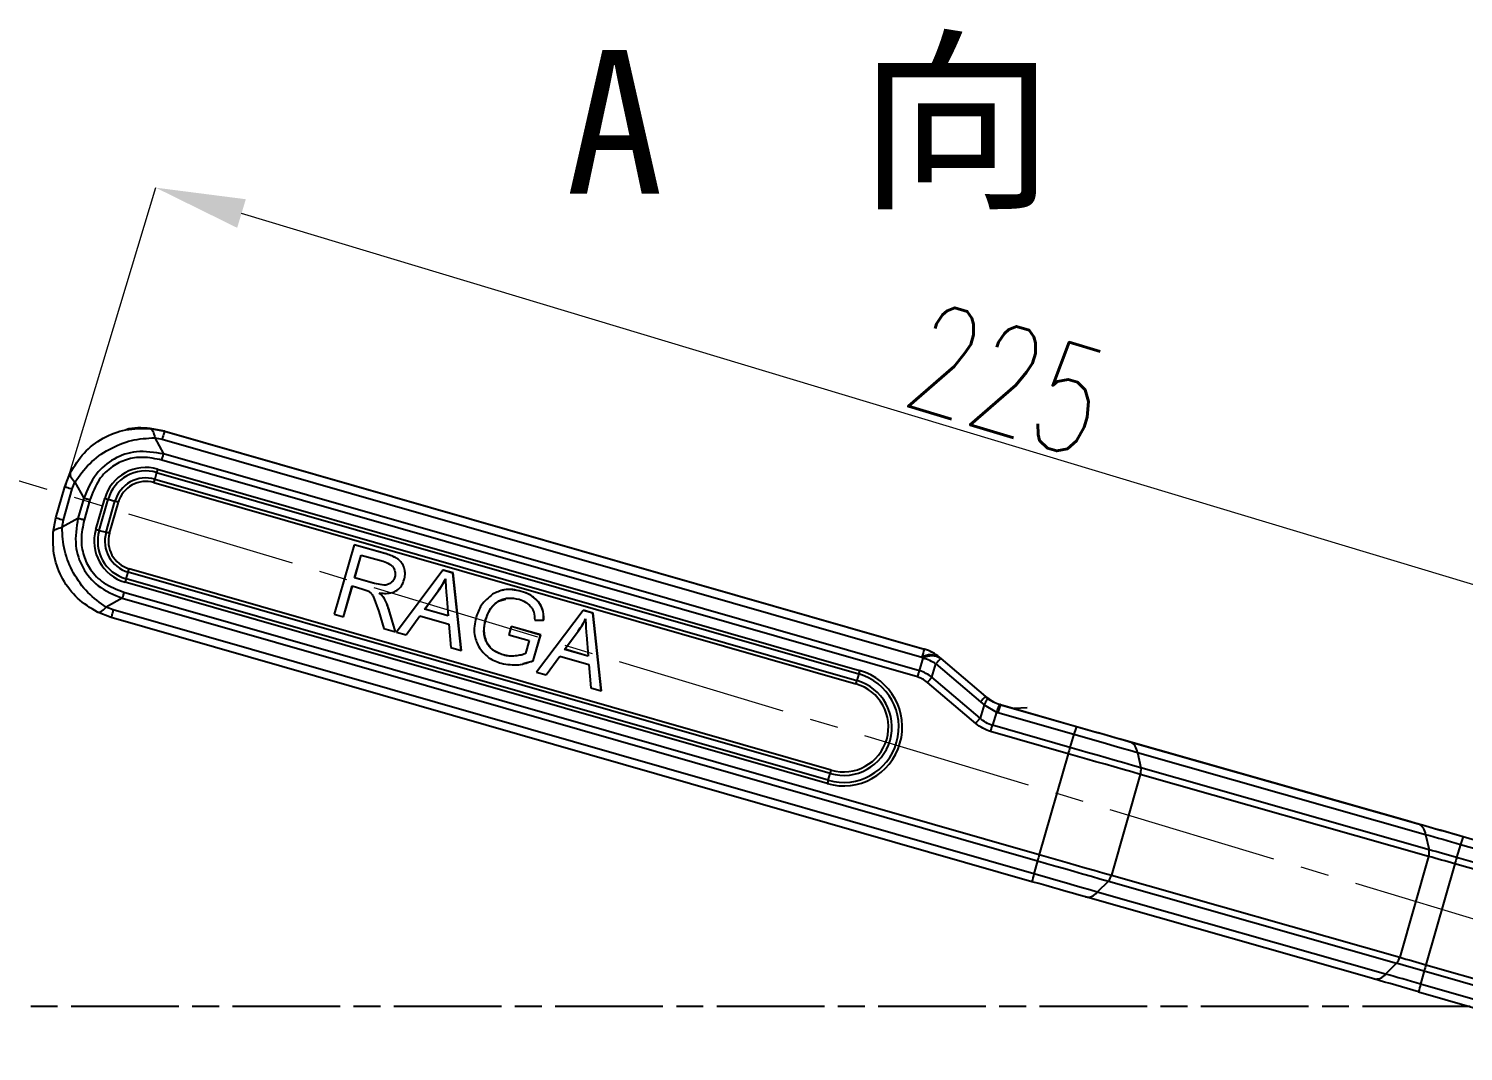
# Model space of a CAD drawing. Header units: millimetres. Extents: x 2687 to 4367, y 1046 to 2234.
# Drawn here: x 4068.5 to 4228.4, y 1414.2 to 1528.2 of the extents above; entities that cross this region are included whole.
import ezdxf

# ---------------------------------------------------------------- set-up
doc = ezdxf.new("R2010")
doc.units = ezdxf.units.MM
doc.linetypes.add('AM_ISO08W050', pattern=[18, 12, -1.5, 3, -1.5])
doc.linetypes.add('CENTER2', pattern=[28.575, 19.05, -3.175, 3.175, -3.175])
for name, color, linetype, lineweight in [('AM_5', 3, 'Continuous', 25), ('AM_7', 4, 'AM_ISO08W050', 25), ('单点划线', 1, 'CENTER2', 13), ('文字', 7, 'Continuous', 13), ('标注', 3, 'Continuous', 13)]:
    doc.layers.add(name, color=color, linetype=linetype, lineweight=lineweight)
doc.styles.add('SLDTEXTSTYLE1', font='txt.shx', dxfattribs={"width": 0.7, "bigfont": 'gbcbig.shx'})
doc.styles.add('STYLE1', font='txt.shx', dxfattribs={"width": 0.8, "height": 3, "bigfont": 'hzdx.shx'})
doc.dimstyles.new('SLDDIMSTYLE12$0', dxfattribs={"dimtxt": 12, "dimasz": 10, "dimexe": 0, "dimexo": 0.0625, "dimgap": 0.875, "dimtad": 1, "dimdec": 1, "dimlfac": 1.8, "dimrnd": 1e-09, "dimzin": 12, "dimdsep": 46, "dimtxsty": 'SLDTEXTSTYLE1', "dimcen": 0.09, "dimdle": 8.16, "dimclrd": 3, "dimclre": 3, "dimadec": 0, "dimazin": 3, "dimtfac": 1, "dimtdec": 1, "dimtofl": 0, "dimtmove": 0, "dimatfit": 3, "dimfxl": 0, "dimfrac": 2, "dimtolj": 1, "dimlwd": 5, "dimlwe": 5, "dimarcsym": 0})
doc.dimstyles.new('SLDDIMSTYLE12$2', dxfattribs={"dimtxt": 12, "dimasz": 10, "dimexe": 0, "dimexo": 0.0625, "dimgap": 0.875, "dimtad": 1, "dimdec": 1, "dimlfac": 1.8, "dimrnd": 1e-09, "dimzin": 12, "dimdsep": 46, "dimtxsty": 'SLDTEXTSTYLE1', "dimcen": 0.09, "dimdle": 8.16, "dimclrd": 3, "dimclre": 3, "dimadec": 0, "dimazin": 3, "dimtfac": 1, "dimtdec": 1, "dimtofl": 0, "dimtmove": 0, "dimatfit": 3, "dimfxl": 0, "dimfrac": 2, "dimtolj": 1, "dimlwd": 5, "dimlwe": 5, "dimarcsym": 0})

# ---------------------------------------------------------------- blocks, each defined once
blk = doc.blocks.new('*D21')
at = {"layer": 'Defpoints', "color": 0, "transparency": 16777216}
for p in [(4018.61, 1492.48), (4019.75, 1427.62), (4262.03, 1419.16), (4262.03, 1419.16), (4036.74, 1301.74)]:
    blk.add_point(p, dxfattribs=at)
at = {"layer": '标注', "color": 3, "linetype": 'Continuous', "lineweight": 5, "transparency": 16777216}
blk.add_arc((4262.03, 1419.16), 242.43, 165.602, 205.1646, dxfattribs=at)
at = {"layer": '标注', "color": 3, "transparency": 16777216}
for points in [[(4025.61, 1479.89), (4028.82, 1479), (4029.9, 1489.08)], [(4044.1, 1316.82), (4041.12, 1315.34), (4047.05, 1307.12)]]:
    blk.add_solid(points, dxfattribs=at)
at = {"layer": '标注', "color": 0, "transparency": 16777216, "insert": (4026.52, 1396.97), "char_height": 10, "attachment_point": 5, "rotation": 275.3833, "style": 'SLDTEXTSTYLE1'}
blk.add_mtext('\\A1;60%%D', dxfattribs=at)
blk = doc.blocks.new('*D22')
at = {"layer": 'AM_5', "color": 3, "linetype": 'Continuous', "lineweight": 5, "transparency": 16777216}
blk.add_arc((4261.92, 1419.2), 207.68, 165.9975, 177.2409, dxfattribs=at)
at = {"layer": 'AM_5', "color": 3, "transparency": 16777216}
for points in [[(4058.8, 1469.89), (4062.02, 1469.01), (4063.06, 1479.09)], [(4056.15, 1429.15), (4052.82, 1429.23), (4054.24, 1419.2)]]:
    blk.add_solid(points, dxfattribs=at)
at = {"layer": 'Defpoints', "color": 0, "transparency": 16777216}
for p in [(3957.76, 1510.81), (4055.23, 1439.42), (4038.02, 1419.2), (4262.03, 1419.16), (4265.18, 1419.2)]:
    blk.add_point(p, dxfattribs=at)
at = {"layer": 'AM_5', "color": 0, "transparency": 16777216, "insert": (4050.11, 1453.37), "char_height": 12, "attachment_point": 5, "rotation": 80.8345, "style": 'SLDTEXTSTYLE1'}
blk.add_mtext('\\A1;15%%D', dxfattribs=at)
blk = doc.blocks.new('*D11')
at = {"layer": 'AM_5', "color": 3, "linetype": 'Continuous', "lineweight": 5, "transparency": 16777216}
for p, q in [((4072.59, 1477.24), (4082.61, 1510.49)), ((4262.64, 1456.27), (4092.18, 1507.61))]:
    blk.add_line(p, q, dxfattribs=at)
at = {"layer": 'AM_5', "color": 3, "lineweight": 5, "transparency": 16777216}
blk.add_line((4261.94, 1419.26), (4272.22, 1453.38), dxfattribs=at)
at = {"layer": 'AM_5', "color": 3, "transparency": 16777216}
for points in [[(4092.66, 1509.2), (4091.7, 1506.01), (4082.61, 1510.49)], [(4263.13, 1457.86), (4262.16, 1454.67), (4272.22, 1453.38)]]:
    blk.add_solid(points, dxfattribs=at)
at = {"layer": 'Defpoints', "color": 0, "transparency": 16777216}
for p in [(4082.61, 1510.49), (4072.58, 1477.18), (4261.92, 1419.2)]:
    blk.add_point(p, dxfattribs=at)
at = {"layer": 'AM_5', "color": 0, "transparency": 16777216, "insert": (4177.58, 1489.07), "char_height": 12, "attachment_point": 5, "rotation": 343.2384, "style": 'SLDTEXTSTYLE1'}
blk.add_mtext('\\A1;225', dxfattribs=at)

msp = doc.modelspace()

# ---------------------------------------------------------------- linework, layer by layer
at = {"color": 7, "linetype": 'Continuous', "lineweight": 25}
for p, q in [((4079.261, 1483.478), (4079.229, 1483.471)), ((4081.98, 1483.632), (4083.607, 1483.325)), ((4083.631, 1483.33), (4082.006, 1483.638)), ((4083.631, 1483.33), (4083.607, 1483.325)), ((4083.607, 1483.325), (4168.322, 1459.031)), ((4083.631, 1483.33), (4168.346, 1459.036)), ((4082.518, 1482.608), (4083.495, 1480.805)), ((4082.518, 1482.608), (4083.333, 1482.454)), ((4083.333, 1482.454), (4168.047, 1458.16)), ((4167.578, 1455.942), (4083.293, 1480.112)), ((4167.78, 1456.635), (4083.495, 1480.805)), ((4072.475, 1477.154), (4073.075, 1478.696)), ((4082.715, 1478.74), (4082.513, 1477.993)), ((4082.715, 1478.74), (4161.006, 1456.288)), ((4082.82, 1479.114), (4161.111, 1456.662)), ((4071.483, 1473.694), (4072.475, 1477.154)), ((4072.321, 1473.44), (4073.313, 1476.9)), ((4073.313, 1476.9), (4073.613, 1477.671)), ((4073.613, 1477.671), (4074.59, 1475.869)), ((4082.408, 1477.619), (4160.699, 1455.168)), ((4082.513, 1477.993), (4160.804, 1455.542)), ((4074.59, 1475.869), (4073.945, 1473.619)), ((4075.279, 1475.669), (4074.634, 1473.42)), ((4075.941, 1472.39), (4076.933, 1475.851)), ((4076.317, 1472.283), (4077.31, 1475.744)), ((4077.08, 1472.071), (4078.072, 1475.532)), ((4077.31, 1475.744), (4078.072, 1475.532)), ((4077.457, 1471.964), (4078.449, 1475.425)), ((4071.174, 1472.068), (4071.483, 1473.694)), ((4073.945, 1473.619), (4072.166, 1472.627)), ((4072.166, 1472.627), (4072.321, 1473.44)), ((4076.317, 1472.283), (4077.08, 1472.071)), ((4104.744, 1470.678), (4102.523, 1462.935)), ((4104.762, 1470.682), (4104.744, 1470.678)), ((4108.169, 1469.696), (4104.744, 1470.678)), ((4108.187, 1469.7), (4104.762, 1470.682)), ((4104.79, 1466.975), (4105.524, 1469.535)), ((4104.808, 1466.979), (4105.539, 1469.53)), ((4105.524, 1469.535), (4107.968, 1468.834)), ((4108.187, 1469.7), (4108.169, 1469.696)), ((4109.383, 1469.248), (4109.365, 1469.245)), ((4079.314, 1466.878), (4079.542, 1467.63)), ((4157.833, 1445.178), (4079.542, 1467.63)), ((4157.943, 1445.553), (4079.651, 1468.005)), ((4114.647, 1467.844), (4109.455, 1460.953)), ((4114.665, 1467.848), (4114.647, 1467.844)), ((4115.75, 1467.528), (4114.647, 1467.844)), ((4115.768, 1467.532), (4114.665, 1467.848)), ((4115.768, 1467.532), (4115.75, 1467.528)), ((4116.686, 1458.879), (4115.75, 1467.528)), ((4116.704, 1458.883), (4115.768, 1467.532)), ((4079.076, 1465.405), (4181.142, 1436.136)), ((4157.495, 1444.051), (4079.204, 1466.503)), ((4157.605, 1444.426), (4079.314, 1466.878)), ((4103.547, 1462.641), (4104.534, 1466.083)), ((4103.565, 1462.645), (4104.55, 1466.078)), ((4104.534, 1466.083), (4105.727, 1465.741)), ((4104.808, 1466.979), (4104.79, 1466.975)), ((4106.996, 1466.342), (4104.79, 1466.975)), ((4107.014, 1466.346), (4104.808, 1466.979)), ((4105.727, 1465.741), (4106.374, 1465.49)), ((4107.014, 1466.346), (4106.996, 1466.342)), ((4108.082, 1466.16), (4106.996, 1466.342)), ((4112.595, 1463.497), (4114.101, 1465.521)), ((4112.613, 1463.501), (4114.119, 1465.525)), ((4114.119, 1465.525), (4114.101, 1465.521)), ((4121.274, 1465.61), (4121.256, 1465.606)), ((4123.384, 1465.485), (4123.366, 1465.481)), ((4078.881, 1464.714), (4077.103, 1463.721)), ((4078.881, 1464.714), (4180.948, 1435.444)), ((4106.856, 1464.941), (4107.494, 1463.257)), ((4108.82, 1465.319), (4108.838, 1465.323)), ((4115.024, 1465.114), (4115.224, 1462.743)), ((4120.826, 1464.38), (4120.809, 1464.376)), ((4120.826, 1464.38), (4121.637, 1464.629)), ((4125.291, 1464.33), (4125.273, 1464.326)), ((4077.653, 1462.562), (4076.11, 1463.162)), ((4077.875, 1463.421), (4077.103, 1463.721)), ((4180.325, 1433.119), (4077.654, 1462.561)), ((4180.546, 1433.978), (4077.875, 1463.421)), ((4102.523, 1462.935), (4103.547, 1462.641)), ((4103.565, 1462.645), (4103.547, 1462.641)), ((4107.494, 1463.257), (4108.055, 1461.349)), ((4108.615, 1463.482), (4108.597, 1463.478)), ((4109.343, 1460.979), (4108.597, 1463.478)), ((4109.361, 1460.983), (4108.615, 1463.482)), ((4110.537, 1460.642), (4112.066, 1462.746)), ((4110.555, 1460.646), (4112.078, 1462.743)), ((4112.066, 1462.746), (4115.296, 1461.82)), ((4112.613, 1463.501), (4112.595, 1463.497)), ((4115.224, 1462.743), (4112.595, 1463.497)), ((4115.223, 1462.752), (4112.613, 1463.501)), ((4119.423, 1462.33), (4119.406, 1462.327)), ((4124.873, 1462.29), (4125.876, 1462.282)), ((4130.265, 1463.365), (4125.073, 1456.474)), ((4125.894, 1462.286), (4125.876, 1462.282)), ((4130.283, 1463.369), (4130.265, 1463.365)), ((4131.368, 1463.049), (4130.265, 1463.365)), ((4131.386, 1463.053), (4130.283, 1463.369)), ((4131.386, 1463.053), (4131.368, 1463.049)), ((4132.305, 1454.4), (4131.368, 1463.049)), ((4132.322, 1454.404), (4131.386, 1463.053)), ((4108.055, 1461.349), (4109.343, 1460.979)), ((4109.361, 1460.983), (4109.343, 1460.979)), ((4109.455, 1460.953), (4110.537, 1460.642)), ((4110.555, 1460.646), (4110.537, 1460.642)), ((4115.296, 1461.82), (4115.53, 1459.211)), ((4122.252, 1461.556), (4121.992, 1460.648)), ((4121.992, 1460.648), (4124.261, 1459.997)), ((4122.27, 1461.56), (4122.252, 1461.556)), ((4125.525, 1460.617), (4122.252, 1461.556)), ((4125.542, 1460.621), (4122.27, 1461.56)), ((4124.703, 1457.751), (4125.525, 1460.617)), ((4124.721, 1457.755), (4125.542, 1460.621)), ((4125.542, 1460.621), (4125.525, 1460.617)), ((4128.213, 1459.018), (4129.719, 1461.043)), ((4128.231, 1459.022), (4129.737, 1461.046)), ((4129.737, 1461.046), (4129.719, 1461.043)), ((4130.642, 1460.635), (4130.842, 1458.264)), ((4115.53, 1459.211), (4116.686, 1458.879)), ((4119.518, 1459.817), (4119.5, 1459.813)), ((4124.261, 1459.997), (4123.847, 1458.551)), ((4128.231, 1459.022), (4128.213, 1459.018)), ((4130.842, 1458.264), (4128.213, 1459.018)), ((4130.841, 1458.274), (4128.231, 1459.022)), ((4168.322, 1459.031), (4168.346, 1459.036)), ((4116.704, 1458.883), (4116.686, 1458.879)), ((4121.386, 1458.397), (4121.368, 1458.393)), ((4122.897, 1458.307), (4122.879, 1458.303)), ((4123.371, 1458.396), (4122.897, 1458.307)), ((4123.584, 1457.442), (4124.721, 1457.755)), ((4124.721, 1457.755), (4124.703, 1457.751)), ((4126.155, 1456.164), (4127.684, 1458.267)), ((4126.173, 1456.168), (4127.696, 1458.264)), ((4127.684, 1458.267), (4130.914, 1457.341)), ((4167.78, 1456.635), (4168.198, 1458.03)), ((4168.047, 1458.16), (4168.198, 1458.03)), ((4170.002, 1458.129), (4170.026, 1458.134)), ((4170.002, 1458.129), (4170.153, 1457.999)), ((4170.164, 1458.017), (4170.011, 1458.147)), ((4170.026, 1458.134), (4170.179, 1458.005)), ((4170.153, 1457.999), (4175.13, 1453.753)), ((4170.179, 1458.005), (4175.156, 1453.759)), ((4123.579, 1457.391), (4123.597, 1457.395)), ((4125.073, 1456.474), (4126.155, 1456.164)), ((4126.173, 1456.168), (4126.155, 1456.164)), ((4130.914, 1457.341), (4131.149, 1454.732)), ((4161.006, 1456.288), (4160.804, 1455.542)), ((4169.173, 1455.908), (4169.62, 1457.397)), ((4174.54, 1451.33), (4169.173, 1455.908)), ((4169.62, 1457.397), (4174.597, 1453.152)), ((4131.149, 1454.732), (4132.305, 1454.4)), ((4132.322, 1454.404), (4132.305, 1454.4)), ((4174.054, 1450.763), (4168.687, 1455.342)), ((4174.991, 1452.834), (4174.54, 1451.33)), ((4174.597, 1453.152), (4174.991, 1452.834)), ((4174.991, 1452.834), (4176.362, 1452.033)), ((4175.13, 1453.753), (4175.156, 1453.759)), ((4175.156, 1453.759), (4175.353, 1453.6)), ((4176.836, 1452.857), (4176.747, 1452.883)), ((4176.748, 1452.883), (4176.835, 1452.857)), ((4176.811, 1452.852), (4176.835, 1452.857)), ((4176.811, 1452.852), (4185.286, 1450.421)), ((4176.835, 1452.857), (4185.31, 1450.426)), ((4176.362, 1452.033), (4175.919, 1450.556)), ((4176.362, 1452.033), (4176.536, 1451.981)), ((4176.536, 1451.981), (4185.011, 1449.55)), ((4179.784, 1452.482), (4178.328, 1452.428)), ((4184.367, 1447.382), (4175.717, 1449.863)), ((4184.569, 1448.075), (4175.919, 1450.556)), ((4185.011, 1449.55), (4184.569, 1448.075)), ((4190.307, 1448.999), (4222.455, 1439.857)), ((4191.259, 1448.715), (4223.407, 1439.573)), ((4184.367, 1447.382), (4181.142, 1436.136)), ((4192.081, 1447.531), (4192.468, 1445.819)), ((4192.081, 1447.531), (4224.229, 1438.389)), ((4157.605, 1444.426), (4157.833, 1445.178)), ((4192.412, 1445.085), (4189.187, 1433.838)), ((4224.56, 1435.943), (4192.412, 1445.085)), ((4224.616, 1436.677), (4192.468, 1445.819)), ((4224.229, 1438.389), (4224.616, 1436.677)), ((4228.129, 1437.275), (4227.687, 1435.8)), ((4228.129, 1437.275), (4248.299, 1431.491)), ((4228.404, 1438.146), (4247.44, 1432.687)), ((4180.948, 1435.444), (4180.546, 1433.978)), ((4224.56, 1435.943), (4221.335, 1424.696)), ((4227.485, 1435.107), (4224.261, 1423.86)), ((4244.512, 1430.224), (4227.485, 1435.107)), ((4249.414, 1429.57), (4227.687, 1435.8)), ((4189.187, 1433.838), (4221.335, 1424.696)), ((4188.846, 1433.188), (4187.616, 1431.959)), ((4219.764, 1422.817), (4187.616, 1431.959)), ((4188.846, 1433.188), (4220.994, 1424.046)), ((4218.446, 1422.271), (4186.298, 1431.413)), ((4220.994, 1424.046), (4219.764, 1422.817)), ((4224.261, 1423.86), (4241.288, 1418.978)), ((4224.066, 1423.169), (4223.664, 1421.703)), ((4224.066, 1423.169), (4245.793, 1416.939)), ((4223.443, 1420.843), (4242.49, 1415.381)), ((4243.834, 1415.919), (4223.664, 1421.703))]:
    msp.add_line(p, q, dxfattribs=at)
at = {"color": 7, "linetype": 'Continuous', "lineweight": 25, "flags": 128}
for points in [[(4185.011, 1449.55), (4185.921, 1449.29), (4186.829, 1449.03), (4187.732, 1448.771), (4188.627, 1448.515), (4189.512, 1448.263), (4190.385, 1448.014), (4191.242, 1447.77), (4192.081, 1447.531)], [(4185.286, 1450.421), (4186.055, 1450.201), (4186.822, 1449.981), (4187.584, 1449.763), (4188.341, 1449.547), (4189.089, 1449.333), (4189.826, 1449.123), (4190.55, 1448.917), (4191.259, 1448.715)], [(4185.31, 1450.426), (4185.953, 1450.242), (4186.595, 1450.058), (4187.233, 1449.876), (4187.866, 1449.695), (4188.492, 1449.516), (4189.108, 1449.34), (4189.714, 1449.168), (4190.307, 1448.999)], [(4192.468, 1445.819), (4191.53, 1446.086), (4190.573, 1446.359), (4189.598, 1446.637), (4188.609, 1446.919), (4187.609, 1447.205), (4186.6, 1447.493), (4185.586, 1447.784), (4184.569, 1448.075)], [(4192.412, 1445.085), (4191.457, 1445.356), (4190.482, 1445.634), (4189.489, 1445.917), (4188.482, 1446.205), (4187.463, 1446.496), (4186.436, 1446.79), (4185.403, 1447.086), (4184.367, 1447.382)], [(4222.455, 1439.857), (4223.164, 1439.655), (4223.888, 1439.449), (4224.625, 1439.239), (4225.373, 1439.026), (4226.13, 1438.809), (4226.892, 1438.591), (4227.659, 1438.372), (4228.428, 1438.151)], [(4223.407, 1439.573), (4224, 1439.405), (4224.606, 1439.232), (4225.222, 1439.056), (4225.848, 1438.878), (4226.481, 1438.697), (4227.119, 1438.514), (4227.761, 1438.33), (4228.404, 1438.146)], [(4224.229, 1438.389), (4224.692, 1438.258), (4225.165, 1438.123), (4225.646, 1437.986), (4226.134, 1437.846), (4226.628, 1437.705), (4227.126, 1437.562), (4227.627, 1437.419), (4228.129, 1437.275)], [(4227.687, 1435.8), (4227.292, 1435.913), (4226.898, 1436.026), (4226.505, 1436.139), (4226.116, 1436.25), (4225.732, 1436.36), (4225.353, 1436.468), (4224.98, 1436.574), (4224.616, 1436.677)], [(4180.948, 1435.444), (4181.964, 1435.153), (4182.978, 1434.863), (4183.987, 1434.574), (4184.988, 1434.288), (4185.977, 1434.006), (4186.951, 1433.728), (4187.909, 1433.455), (4188.846, 1433.188)], [(4181.142, 1436.136), (4182.178, 1435.839), (4183.211, 1435.543), (4184.238, 1435.249), (4185.257, 1434.958), (4186.265, 1434.67), (4187.257, 1434.387), (4188.232, 1434.11), (4189.187, 1433.838)], [(4227.485, 1435.107), (4227.109, 1435.215), (4226.733, 1435.323), (4226.36, 1435.43), (4225.989, 1435.535), (4225.623, 1435.64), (4225.262, 1435.743), (4224.907, 1435.844), (4224.56, 1435.943)], [(4187.616, 1431.959), (4186.777, 1432.197), (4185.92, 1432.442), (4185.047, 1432.69), (4184.162, 1432.943), (4183.267, 1433.199), (4182.364, 1433.457), (4181.456, 1433.717), (4180.546, 1433.978)], [(4186.298, 1431.413), (4185.589, 1431.614), (4184.865, 1431.821), (4184.128, 1432.031), (4183.38, 1432.244), (4182.623, 1432.46), (4181.861, 1432.679), (4181.094, 1432.898), (4180.325, 1433.119)], [(4220.994, 1424.046), (4221.359, 1423.943), (4221.731, 1423.837), (4222.11, 1423.729), (4222.495, 1423.619), (4222.884, 1423.508), (4223.276, 1423.395), (4223.67, 1423.282), (4224.066, 1423.169)], [(4221.335, 1424.696), (4221.682, 1424.597), (4222.037, 1424.496), (4222.398, 1424.393), (4222.764, 1424.289), (4223.135, 1424.183), (4223.508, 1424.076), (4223.884, 1423.968), (4224.261, 1423.86)], [(4223.443, 1420.843), (4222.8, 1421.028), (4222.158, 1421.212), (4221.52, 1421.394), (4220.887, 1421.575), (4220.261, 1421.754), (4219.645, 1421.93), (4219.039, 1422.102), (4218.446, 1422.271)], [(4223.664, 1421.703), (4223.162, 1421.847), (4222.661, 1421.99), (4222.163, 1422.133), (4221.669, 1422.274), (4221.181, 1422.413), (4220.7, 1422.55), (4220.227, 1422.685), (4219.764, 1422.817)]]:
    msp.add_lwpolyline(points, dxfattribs=at)
at = {"color": 7, "linetype": 'Continuous', "lineweight": 25}
for centre, radius, start, end in [((4081.508, 1474.539), 4.759, 73.99917, 164.00247), ((4081.51, 1474.539), 4.37, 73.99917, 164.00247), ((4110.874, 1471.026), 29.197, 163.9172, 164.67984), ((4081.524, 1474.542), 3.59, 73.99917, 164.00247), ((4081.526, 1474.543), 3.201, 73.99917, 164.00247), ((4054.352, 1485.708), 29.199, 343.91719, 344.67981), ((4092.4, 1529.634), 55.963, 253.95603, 254.35706), ((4062.981, 1421.638), 55.967, 73.95602, 74.35704), ((4080.516, 1471.078), 4.76, 164.00083, 253.99752), ((4091.407, 1526.173), 55.963, 253.95603, 254.35706), ((4080.518, 1471.079), 4.37, 164.00075, 253.99756), ((4080.532, 1471.081), 3.591, 164.00075, 253.99757), ((4061.989, 1418.177), 55.967, 73.95602, 74.35704), ((4080.534, 1471.082), 3.201, 164.00056, 253.99766), ((4051.077, 1476.154), 29.714, 343.32882, 344.08236), ((4107.778, 1458.353), 29.714, 163.32881, 164.08236), ((4180.589, 1454.681), 13.015, 160.47239, 164.49357), ((4167.082, 1454.706), 4.5, 49.53467, 73.99864), ((4167.106, 1454.711), 4.5, 49.53467, 73.99864), ((4168.998, 1456.48), 1.93, 58.66161, 119.51448), ((4169.149, 1456.35), 1.93, 58.66153, 119.51425), ((4166.674, 1452.693), 5.55, 57.94933, 74.06129), ((4181.856, 1447.079), 16.006, 136.98242, 139.86093), ((4159.303, 1450.357), 6.56, 254.00246, 74), ((4159.305, 1450.357), 6.17, 254.00238, 74.00008), ((4189.166, 1448.574), 29.198, 163.91719, 164.67983), ((4159.319, 1450.36), 5.391, 254.00253, 73.99993), ((4159.321, 1450.361), 5.001, 254.00255, 73.99991), ((4132.644, 1463.256), 29.198, 343.91719, 344.67983), ((4186.833, 1442.834), 16.006, 136.98231, 139.86093), ((4189.077, 1448.501), 13.015, 160.47233, 164.49361), ((4197.552, 1446.071), 13.015, 160.47233, 164.49361), ((4248.92, 1428.937), 67.137, 163.43713, 164.05307), ((4190.631, 1447.402), 1.455, 5.07762, 64.46165), ((4129.367, 1453.703), 29.715, 343.32883, 344.08237), ((4190.908, 1445.568), 1.58, 342.17658, 9.14397), ((4186.068, 1435.902), 29.713, 163.32879, 164.08235), ((4222.779, 1438.26), 1.455, 5.07766, 64.46203), ((4223.056, 1436.426), 1.58, 342.17656, 9.14413), ((4240.67, 1433.796), 13.015, 160.47228, 164.49364), ((4244.705, 1417.846), 66.141, 163.94748, 164.56969), ((4292.038, 1416.662), 67.136, 163.43713, 164.05307), ((4191.81, 1430.62), 11.754, 163.40044, 167.7271), ((4187.674, 1434.218), 1.56, 318.69224, 345.8928), ((4186.489, 1432.815), 1.416, 262.23993, 322.75953), ((4219.822, 1425.076), 1.56, 318.69201, 345.89284), ((4287.823, 1405.571), 66.141, 163.94748, 164.5697), ((4218.637, 1423.674), 1.416, 262.23993, 322.75953), ((4234.928, 1418.345), 11.754, 163.40041, 167.72716)]:
    msp.add_arc(centre, radius, start, end, dxfattribs=at)
for points, knots in [([(4073.075, 1478.696), (4073.548, 1479.469), (4074.49, 1481.009), (4076.7, 1482.65), (4079.263, 1483.655), (4081.072, 1483.64), (4081.98, 1483.632)], [0, 0, 0, 0, 0.2509207, 0.5000162, 0.7490448, 1, 1, 1, 1]), ([(4082.006, 1483.638), (4081.083, 1483.718), (4080.142, 1483.8), (4079.279, 1483.477), (4079.263, 1483.471)], [0, 0, 0, 0, 0.9811751, 1, 1, 1, 1]), ([(4081.98, 1483.632), (4082.09, 1483.577), (4082.309, 1483.466), (4082.448, 1482.894), (4082.518, 1482.608)], [0, 0, 0, 0, 0.5000005, 1, 1, 1, 1]), ([(4073.613, 1477.671), (4074.118, 1478.382), (4075.125, 1479.8), (4077.361, 1481.39), (4079.898, 1482.446), (4081.642, 1482.553), (4082.518, 1482.608)], [0, 0, 0, 0, 0.2509209, 0.5000162, 0.7490448, 1, 1, 1, 1]), ([(4083.495, 1480.805), (4082.478, 1480.97), (4080.593, 1481.274), (4077.894, 1480.385), (4075.721, 1478.565), (4074.986, 1476.812), (4074.59, 1475.869)], [0, 0, 0, 0, 0.2702915, 0.5008839, 0.7316205, 1, 1, 1, 1]), ([(4083.293, 1480.112), (4082.59, 1480.262), (4081.28, 1480.541), (4079.359, 1480.255), (4077.64, 1479.422), (4076.113, 1477.891), (4075.571, 1476.448), (4075.279, 1475.669)], [0, 0, 0, 0, 0.2085412, 0.3881399, 0.5544367, 0.759769, 1, 1, 1, 1]), ([(4073.075, 1478.696), (4073.055, 1478.57), (4073.016, 1478.315), (4073.413, 1477.887), (4073.613, 1477.671)], [0, 0, 0, 0, 0.49686735, 1, 1, 1, 1]), ([(4073.945, 1473.619), (4073.78, 1472.601), (4073.475, 1470.715), (4074.366, 1468.016), (4076.186, 1465.844), (4077.939, 1465.109), (4078.881, 1464.714)], [0, 0, 0, 0, 0.2705363, 0.5011773, 0.7319034, 1, 1, 1, 1]), ([(4074.634, 1473.42), (4074.484, 1472.716), (4074.205, 1471.405), (4074.492, 1469.484), (4075.326, 1467.764), (4076.856, 1466.238), (4078.299, 1465.697), (4079.076, 1465.405)], [0, 0, 0, 0, 0.20872371, 0.38836947, 0.55468562, 0.75997191, 1, 1, 1, 1]), ([(4076.11, 1463.162), (4075.336, 1463.636), (4073.794, 1464.58), (4072.152, 1466.79), (4071.148, 1469.353), (4071.165, 1471.161), (4071.174, 1472.068)], [0, 0, 0, 0, 0.2509467, 0.4999848, 0.7490685, 1, 1, 1, 1]), ([(4071.174, 1472.068), (4071.224, 1472.181), (4071.323, 1472.409), (4071.885, 1472.554), (4072.166, 1472.627)], [0, 0, 0, 0, 0.50000085, 1, 1, 1, 1]), ([(4077.103, 1463.721), (4076.388, 1464.228), (4074.965, 1465.239), (4073.372, 1467.477), (4072.319, 1470.013), (4072.217, 1471.753), (4072.166, 1472.627)], [0, 0, 0, 0, 0.2509467, 0.4999847, 0.7490684, 1, 1, 1, 1]), ([(4107.968, 1468.834), (4108.215, 1468.75), (4108.573, 1468.629), (4108.969, 1468.345), (4109.093, 1468.163), (4109.15, 1468.078)], [0, 0, 0, 0, 0.5431864, 0.7867589, 1, 1, 1, 1]), ([(4109.365, 1469.245), (4109.176, 1469.333), (4108.789, 1469.514), (4108.379, 1469.634), (4108.169, 1469.696)], [0, 0, 0, 0, 0.4889255, 1, 1, 1, 1]), ([(4109.383, 1469.248), (4109.194, 1469.337), (4108.806, 1469.517), (4108.397, 1469.638), (4108.187, 1469.7)], [0, 0, 0, 0, 0.4889255, 1, 1, 1, 1]), ([(4110.038, 1468.667), (4109.929, 1468.794), (4109.734, 1469.021), (4109.478, 1469.176), (4109.365, 1469.245)], [0, 0, 0, 0, 0.5575462, 1, 1, 1, 1]), ([(4110.392, 1467.807), (4110.354, 1467.985), (4110.288, 1468.294), (4110.113, 1468.556), (4110.038, 1468.667)], [0, 0, 0, 0, 0.5738958, 1, 1, 1, 1]), ([(4109.272, 1467.089), (4109.224, 1466.959), (4109.129, 1466.7), (4108.922, 1466.516), (4108.819, 1466.425)], [0, 0, 0, 0, 0.5017512, 1, 1, 1, 1]), ([(4109.15, 1468.078), (4109.22, 1467.917), (4109.322, 1467.679), (4109.328, 1467.334), (4109.291, 1467.171), (4109.272, 1467.089)], [0, 0, 0, 0, 0.508701, 0.7517829, 1, 1, 1, 1]), ([(4110.33, 1466.791), (4110.372, 1466.982), (4110.447, 1467.318), (4110.409, 1467.659), (4110.392, 1467.807)], [0, 0, 0, 0, 0.5655054, 1, 1, 1, 1]), ([(4106.374, 1465.49), (4106.454, 1465.426), (4106.647, 1465.273), (4106.779, 1465.064), (4106.856, 1464.941)], [0, 0, 0, 0, 0.4142729, 1, 1, 1, 1]), ([(4107.543, 1465.3), (4107.805, 1465.275), (4108.29, 1465.228), (4108.977, 1465.327), (4109.58, 1465.597), (4110.077, 1466.095), (4110.243, 1466.551), (4110.33, 1466.791)], [0, 0, 0, 0, 0.2248507, 0.4169148, 0.5876668, 0.7832367, 1, 1, 1, 1]), ([(4108.819, 1466.425), (4108.706, 1466.352), (4108.481, 1466.205), (4108.215, 1466.175), (4108.082, 1466.16)], [0, 0, 0, 0, 0.50112496, 1, 1, 1, 1]), ([(4114.101, 1465.521), (4114.266, 1465.758), (4114.57, 1466.195), (4114.818, 1466.667), (4114.931, 1466.883)], [0, 0, 0, 0, 0.5419592, 1, 1, 1, 1]), ([(4114.119, 1465.525), (4114.284, 1465.762), (4114.588, 1466.199), (4114.836, 1466.671), (4114.949, 1466.887)], [0, 0, 0, 0, 0.5419592, 1, 1, 1, 1]), ([(4114.931, 1466.883), (4114.939, 1466.594), (4114.953, 1466.004), (4115, 1465.415), (4115.024, 1465.114)], [0, 0, 0, 0, 0.4886907, 1, 1, 1, 1]), ([(4123.366, 1465.481), (4123.037, 1465.558), (4122.41, 1465.705), (4121.29, 1465.693), (4120.595, 1465.364), (4120.18, 1465.166)], [0, 0, 0, 0, 0.308178, 0.5862676, 1, 1, 1, 1]), ([(4123.384, 1465.485), (4123.056, 1465.556), (4122.432, 1465.692), (4121.694, 1465.742), (4121.348, 1465.602), (4121.287, 1465.577)], [0, 0, 0, 0, 0.4764978, 0.9064737, 1, 1, 1, 1]), ([(4125.273, 1464.326), (4124.979, 1464.605), (4124.426, 1465.129), (4123.704, 1465.369), (4123.366, 1465.481)], [0, 0, 0, 0, 0.5318982, 1, 1, 1, 1]), ([(4125.291, 1464.33), (4124.997, 1464.609), (4124.443, 1465.133), (4123.722, 1465.373), (4123.384, 1465.485)], [0, 0, 0, 0, 0.53189815, 1, 1, 1, 1]), ([(4108.597, 1463.478), (4108.457, 1463.911), (4108.235, 1464.601), (4107.73, 1465.111), (4107.543, 1465.3)], [0, 0, 0, 0, 0.628575, 1, 1, 1, 1]), ([(4108.615, 1463.482), (4108.475, 1463.915), (4108.253, 1464.605), (4107.748, 1465.114), (4107.561, 1465.304)], [0, 0, 0, 0, 0.628575, 1, 1, 1, 1]), ([(4120.18, 1465.166), (4119.72, 1464.789), (4118.864, 1464.087), (4118.504, 1463.045), (4118.337, 1462.564)], [0, 0, 0, 0, 0.5381648, 1, 1, 1, 1]), ([(4119.406, 1462.327), (4119.56, 1462.756), (4119.783, 1463.375), (4120.328, 1464.037), (4120.65, 1464.264), (4120.809, 1464.376)], [0, 0, 0, 0, 0.5344662, 0.7714045, 1, 1, 1, 1]), ([(4119.423, 1462.33), (4119.592, 1462.815), (4119.876, 1463.634), (4120.551, 1464.164), (4120.826, 1464.38)], [0, 0, 0, 0, 0.5921782, 1, 1, 1, 1]), ([(4120.809, 1464.376), (4120.978, 1464.465), (4121.317, 1464.644), (4122.111, 1464.81), (4122.714, 1464.689), (4123.127, 1464.607)], [0, 0, 0, 0, 0.2394886, 0.4785859, 1, 1, 1, 1]), ([(4123.127, 1464.607), (4123.378, 1464.519), (4123.868, 1464.348), (4124.24, 1463.986), (4124.421, 1463.81)], [0, 0, 0, 0, 0.512975, 1, 1, 1, 1]), ([(4124.421, 1463.81), (4124.497, 1463.71), (4124.651, 1463.508), (4124.855, 1462.999), (4124.866, 1462.58), (4124.873, 1462.29)], [0, 0, 0, 0, 0.23103556, 0.46846759, 1, 1, 1, 1]), ([(4125.876, 1462.282), (4125.872, 1462.715), (4125.864, 1463.461), (4125.447, 1464.071), (4125.273, 1464.326)], [0, 0, 0, 0, 0.5814657, 1, 1, 1, 1]), ([(4125.894, 1462.286), (4125.89, 1462.719), (4125.882, 1463.465), (4125.465, 1464.075), (4125.291, 1464.33)], [0, 0, 0, 0, 0.5814657, 1, 1, 1, 1]), ([(4076.11, 1463.162), (4076.231, 1463.146), (4076.473, 1463.115), (4076.892, 1463.518), (4077.103, 1463.721)], [0, 0, 0, 0, 0.4968674, 1, 1, 1, 1]), ([(4118.337, 1462.564), (4118.205, 1461.927), (4117.977, 1460.827), (4118.409, 1459.802), (4118.591, 1459.371)], [0, 0, 0, 0, 0.5794862, 1, 1, 1, 1]), ([(4119.5, 1459.813), (4119.425, 1459.992), (4119.272, 1460.359), (4119.164, 1461.22), (4119.306, 1461.873), (4119.406, 1462.327)], [0, 0, 0, 0, 0.2264152, 0.4626215, 1, 1, 1, 1]), ([(4119.518, 1459.817), (4119.38, 1460.249), (4119.115, 1461.08), (4119.324, 1461.925), (4119.423, 1462.33)], [0, 0, 0, 0, 0.520635, 1, 1, 1, 1]), ([(4129.719, 1461.043), (4129.884, 1461.28), (4130.189, 1461.717), (4130.436, 1462.188), (4130.549, 1462.404)], [0, 0, 0, 0, 0.54195929, 1, 1, 1, 1]), ([(4129.737, 1461.046), (4129.902, 1461.283), (4130.206, 1461.72), (4130.454, 1462.192), (4130.567, 1462.408)], [0, 0, 0, 0, 0.5419593, 1, 1, 1, 1]), ([(4130.549, 1462.404), (4130.557, 1462.115), (4130.572, 1461.525), (4130.618, 1460.936), (4130.642, 1460.635)], [0, 0, 0, 0, 0.4886908, 1, 1, 1, 1]), ([(4118.591, 1459.371), (4118.949, 1458.891), (4119.614, 1457.997), (4120.662, 1457.632), (4121.147, 1457.463)], [0, 0, 0, 0, 0.53725916, 1, 1, 1, 1]), ([(4121.368, 1458.393), (4120.967, 1458.543), (4120.385, 1458.76), (4119.789, 1459.32), (4119.596, 1459.649), (4119.5, 1459.813)], [0, 0, 0, 0, 0.5264104, 0.7642346, 1, 1, 1, 1]), ([(4121.386, 1458.397), (4120.932, 1458.563), (4120.155, 1458.847), (4119.705, 1459.532), (4119.518, 1459.817)], [0, 0, 0, 0, 0.5837878, 1, 1, 1, 1]), ([(4121.147, 1457.463), (4121.806, 1457.351), (4123.02, 1457.145), (4124.174, 1457.561), (4124.703, 1457.751)], [0, 0, 0, 0, 0.5424178, 1, 1, 1, 1]), ([(4122.879, 1458.303), (4122.623, 1458.276), (4122.115, 1458.223), (4121.616, 1458.337), (4121.368, 1458.393)], [0, 0, 0, 0, 0.5020846, 1, 1, 1, 1]), ([(4122.897, 1458.307), (4122.61, 1458.279), (4122.101, 1458.229), (4121.604, 1458.346), (4121.386, 1458.397)], [0, 0, 0, 0, 0.5618251, 1, 1, 1, 1]), ([(4123.847, 1458.551), (4123.735, 1458.506), (4123.424, 1458.381), (4123.092, 1458.333), (4122.879, 1458.303)], [0, 0, 0, 0, 0.3598376, 1, 1, 1, 1]), ([(4168.687, 1455.342), (4168.494, 1455.488), (4168.155, 1455.745), (4167.752, 1455.883), (4167.578, 1455.942)], [0, 0, 0, 0, 0.56777287, 1, 1, 1, 1]), ([(4169.173, 1455.908), (4168.957, 1456.066), (4168.529, 1456.377), (4168.028, 1456.55), (4167.78, 1456.635)], [0, 0, 0, 0, 0.50495342, 1, 1, 1, 1]), ([(4175.328, 1453.595), (4175.332, 1453.543), (4175.339, 1453.44), (4175.107, 1453.036), (4174.991, 1452.834)], [0, 0, 0, 0, 0.5008043, 1, 1, 1, 1]), ([(4175.13, 1453.753), (4175.166, 1453.723), (4175.231, 1453.668), (4175.298, 1453.617), (4175.328, 1453.594)], [0, 0, 0, 0, 0.5576718, 1, 1, 1, 1]), ([(4175.328, 1453.594), (4175.547, 1453.443), (4175.98, 1453.144), (4176.479, 1452.965), (4176.724, 1452.878)], [0, 0, 0, 0, 0.5083155, 1, 1, 1, 1]), ([(4175.353, 1453.6), (4175.572, 1453.448), (4176.003, 1453.149), (4176.502, 1452.97), (4176.748, 1452.883)], [0, 0, 0, 0, 0.50800634, 1, 1, 1, 1]), ([(4176.724, 1452.878), (4176.695, 1452.842), (4176.636, 1452.77), (4176.453, 1452.278), (4176.362, 1452.033)], [0, 0, 0, 0, 0.5, 1, 1, 1, 1]), ([(4176.724, 1452.878), (4176.74, 1452.873), (4176.769, 1452.864), (4176.798, 1452.855), (4176.811, 1452.852)], [0, 0, 0, 0, 0.5601455, 1, 1, 1, 1]), ([(4175.919, 1450.556), (4175.671, 1450.644), (4175.167, 1450.822), (4174.752, 1451.159), (4174.54, 1451.33)], [0, 0, 0, 0, 0.4914989, 1, 1, 1, 1]), ([(4175.717, 1449.863), (4175.422, 1449.966), (4174.819, 1450.176), (4174.312, 1450.565), (4174.054, 1450.763)], [0, 0, 0, 0, 0.4902935, 1, 1, 1, 1])]:
    msp.add_open_spline(points, degree=3, knots=knots, dxfattribs=at)
for points in [[(4083.607, 1483.325), (4083.591, 1483.285), (4083.559, 1483.205), (4083.408, 1482.704), (4083.333, 1482.454)], [(4083.293, 1480.112), (4083.313, 1480.179), (4083.351, 1480.313), (4083.406, 1480.502), (4083.456, 1480.674), (4083.482, 1480.761), (4083.495, 1480.805)], [(4072.475, 1477.154), (4072.509, 1477.142), (4072.577, 1477.118), (4073.068, 1476.973), (4073.313, 1476.9)], [(4075.279, 1475.669), (4075.212, 1475.689), (4075.078, 1475.727), (4074.89, 1475.781), (4074.72, 1475.831), (4074.633, 1475.856), (4074.59, 1475.869)], [(4071.483, 1473.694), (4071.517, 1473.682), (4071.585, 1473.657), (4072.076, 1473.512), (4072.321, 1473.44)], [(4074.634, 1473.42), (4074.567, 1473.439), (4074.433, 1473.478), (4074.245, 1473.532), (4074.075, 1473.581), (4073.988, 1473.607), (4073.945, 1473.619)], [(4079.076, 1465.405), (4079.057, 1465.338), (4079.019, 1465.204), (4078.966, 1465.015), (4078.918, 1464.844), (4078.894, 1464.757), (4078.882, 1464.714)], [(4077.875, 1463.421), (4077.808, 1463.172), (4077.673, 1462.675), (4077.66, 1462.599), (4077.654, 1462.561)], [(4167.578, 1455.942), (4167.598, 1456.009), (4167.636, 1456.143), (4167.691, 1456.332), (4167.741, 1456.503), (4167.767, 1456.591), (4167.78, 1456.635)], [(4168.687, 1455.342), (4168.734, 1455.397), (4168.829, 1455.508), (4168.963, 1455.664), (4169.083, 1455.804), (4169.143, 1455.873), (4169.173, 1455.908)], [(4174.054, 1450.763), (4174.102, 1450.819), (4174.196, 1450.93), (4174.33, 1451.086), (4174.451, 1451.226), (4174.511, 1451.295), (4174.541, 1451.33)], [(4175.717, 1449.863), (4175.737, 1449.93), (4175.775, 1450.064), (4175.83, 1450.253), (4175.88, 1450.424), (4175.906, 1450.512), (4175.919, 1450.556)]]:
    msp.add_open_spline(points, degree=3, dxfattribs=at)
at = {"layer": 'AM_7'}
msp.add_line((4265.177, 1419.196), (4038.018, 1419.196), dxfattribs=at)
at = {"layer": '单点划线'}
msp.add_line((4262.028, 1419.164), (4018.614, 1492.478), dxfattribs=at)

# ---------------------------------------------------------------- texts
at = {"layer": '文字', "insert": (4155.576, 1516.961), "char_height": 16, "width": 240, "attachment_point": 5, "style": 'STYLE1'}
msp.add_mtext('\\pt176;{\\fSimSun|b0|i0|c134|p2;\\W1;A  向}', dxfattribs=at)

# ---------------------------------------------------------------- dimensions: what is measured, and where the dimension line sits
at = {"layer": 'AM_5'}
dim = msp.add_angular_dim_2l(base=(4055.227, 1439.416), line1=((4262.028, 1419.164), (3957.76, 1510.806)), line2=((4265.177, 1419.196), (4038.018, 1419.196)), text='15%%D', dimstyle='SLDDIMSTYLE12$2', override={"dimlfac": 1}, dxfattribs=at)
dim.commit()
dim.dimension.update_dxf_attribs({"geometry": '*D22', "text_midpoint": (4056.892, 1452.277), "dimtype": 162})
dim = msp.add_linear_dim(base=(4082.608, 1510.492), p1=(4261.923, 1419.196), p2=(4072.575, 1477.18), angle=163.23837, text='225', dimstyle='SLDDIMSTYLE12$0', override={"dimlfac": 1, "dimpost": ''}, dxfattribs=at)
dim.commit()
dim.dimension.update_dxf_attribs({"geometry": '*D11', "text_midpoint": (4175.592, 1482.486), "dimtype": 160})
at = {"layer": '标注'}
dim = msp.add_angular_dim_2l(base=(4019.75, 1427.618), line1=((4262.028, 1419.164), (4018.614, 1492.478)), line2=((4262.028, 1419.164), (4036.738, 1301.745)), text='60%%D', dimstyle='SLDDIMSTYLE12$2', override={"dimtxt": 10, "dimadec": 3, "dimtdec": 3, "dimtzin": 0}, dxfattribs=at)
dim.commit()
dim.dimension.update_dxf_attribs({"geometry": '*D21', "text_midpoint": (4026.521, 1396.972)})

doc.saveas('drawing.dxf')
